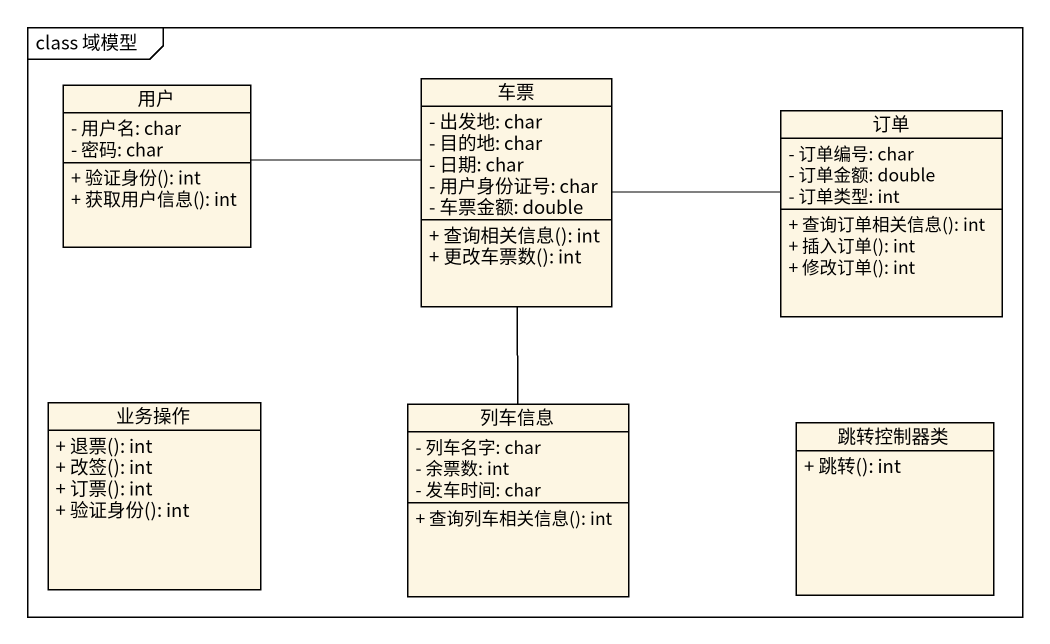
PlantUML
@startuml
mainframe class 域模型
hide circle
hide empty members
skinparam classAttributeIconSize 0
class 用户 {
  - 用户名: char
  - 密码: char
  + 验证身份(): int
  + 获取用户信息(): int
}
class 车票 {
  - 出发地: char
  - 目的地: char
  - 日期: char
  - 用户身份证号: char
  - 车票金额: double
  + 查询相关信息(): int
  + 更改车票数(): int
}
class 订单 {
  - 订单编号: char
  - 订单金额: double
  - 订单类型: int
  + 查询订单相关信息(): int
  + 插入订单(): int
  + 修改订单(): int
}
class 业务操作 {
  + 退票(): int
  + 改签(): int
  + 订票(): int
  + 验证身份(): int
}
class 列车信息 {
  - 列车名字: char
  - 余票数: int
  - 发车时间: char
  + 查询列车相关信息(): int
}
class 跳转控制器类 {
  + 跳转(): int
}
用户 -right- 车票
车票 -right- 订单
列车信息 -up- 车票
@enduml
